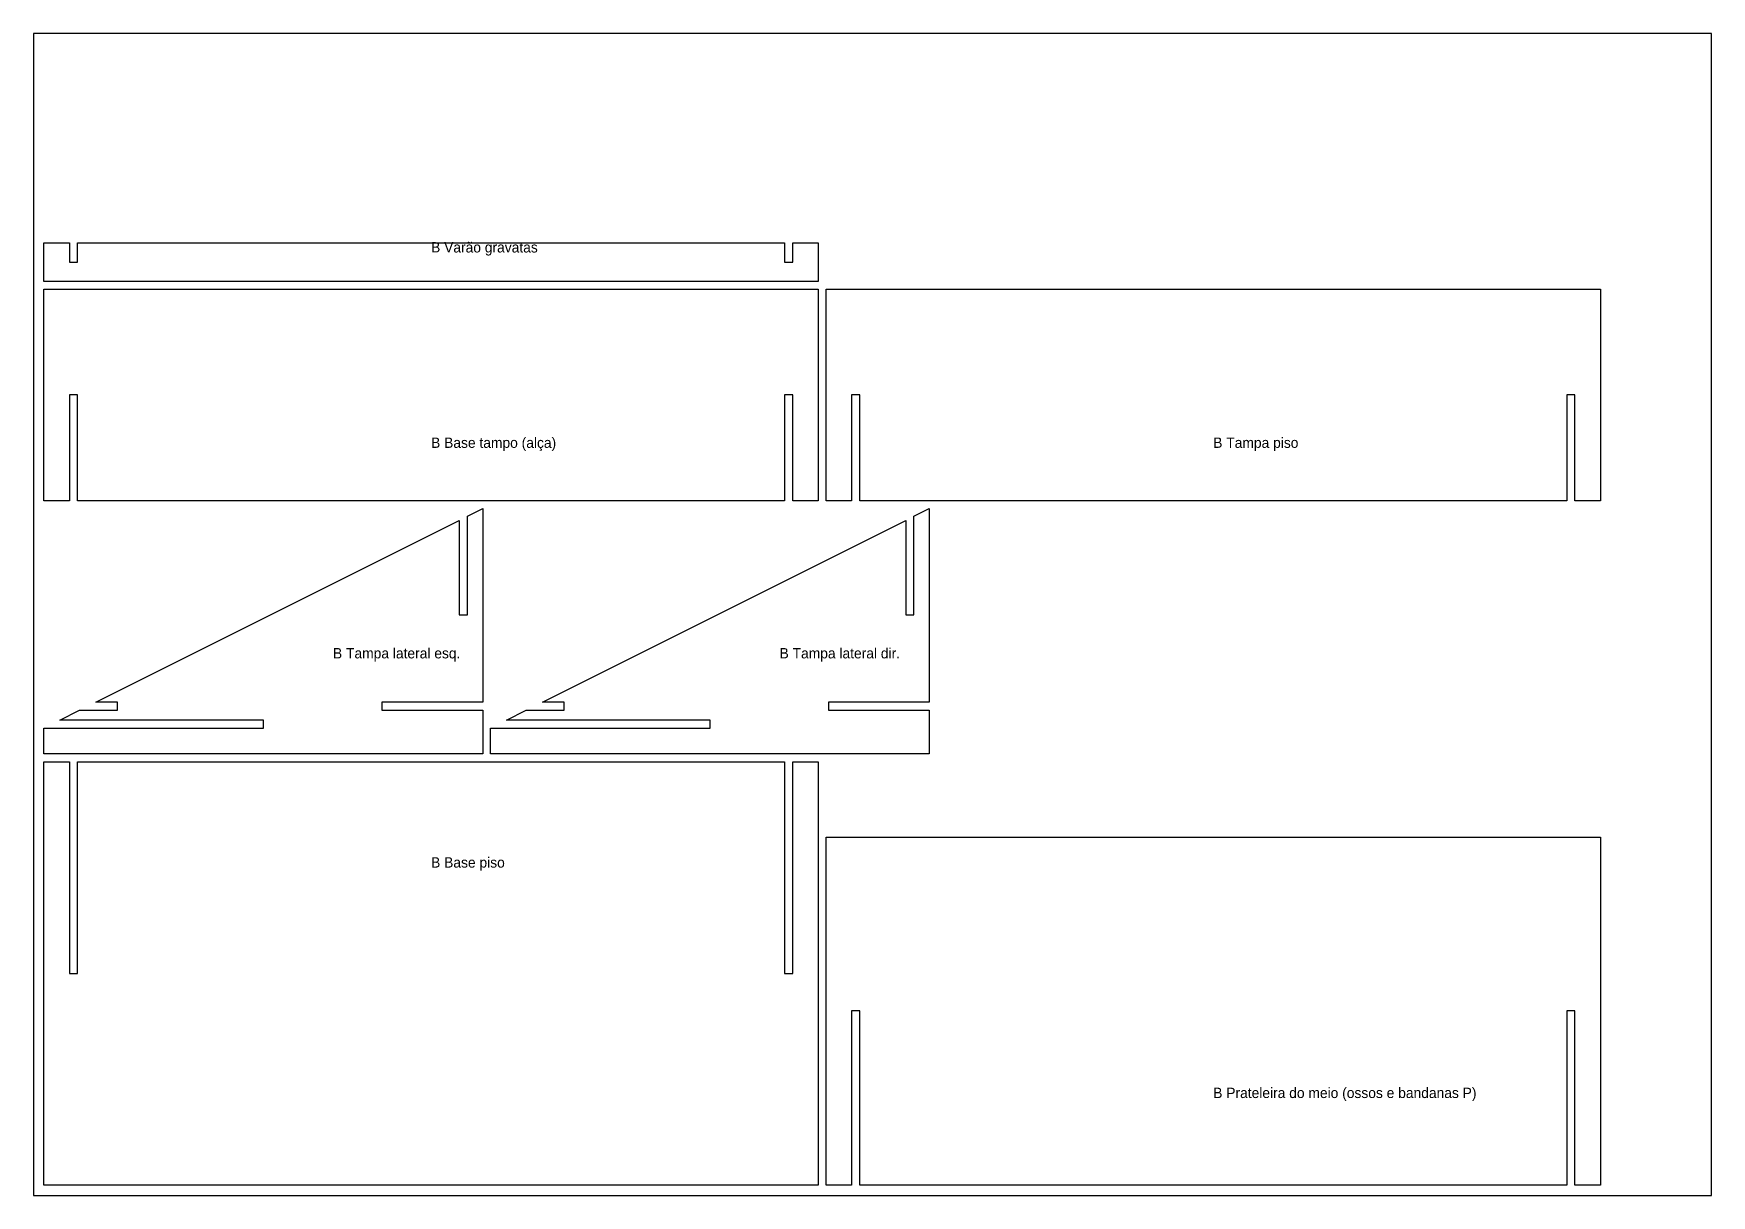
# Model space of a CAD drawing. Header units: millimetres. Extents: x 0 to 2750, y 0 to 900.
# Drawn here: x 1450 to 2750, y 0 to 900 of the extents above; entities that cross this region are included whole.
import ezdxf

# ---------------------------------------------------------------- set-up
doc = ezdxf.new("R2010")
doc.units = ezdxf.units.MM
for name, color, linetype in [('CORTE_EXTERNO', 1, 'Continuous'), ('ETIQUETAS_NAO_CORTAR', 8, 'Continuous'), ('MESA_NAO_CORTAR', 8, 'Continuous')]:
    doc.layers.add(name, color=color, linetype=linetype)

msp = doc.modelspace()

# ---------------------------------------------------------------- linework, layer by layer
at = {"layer": 'CORTE_EXTERNO'}
for points in [[(2058, 708), (1458, 708), (1458, 738), (1477.85, 738), (1477.85, 722.85), (1484.15, 722.85), (1484.15, 738), (2031.85, 738), (2031.85, 722.85), (2038.15, 722.85), (2038.15, 738), (2058, 738), (2058, 708)], [(1458, 702), (2058, 702), (2058, 538), (2038.15, 538), (2038.15, 620.15), (2031.85, 620.15), (2031.85, 538), (1484.15, 538), (1484.15, 620.15), (1477.85, 620.15), (1477.85, 538), (1458, 538), (1458, 702)], [(2064, 702), (2664, 702), (2664, 538), (2644.15, 538), (2644.15, 620.15), (2637.85, 620.15), (2637.85, 538), (2090.15, 538), (2090.15, 620.15), (2083.85, 620.15), (2083.85, 538), (2064, 538), (2064, 702)], [(1458, 361.85), (1628.15, 361.85), (1628.15, 368.15), (1470.3, 368.15), (1485.7, 375.85), (1515.15, 375.85), (1515.15, 382.15), (1498.3, 382.15), (1779.85, 522.925), (1779.85, 449.85), (1786.15, 449.85), (1786.15, 526.075), (1798, 532), (1798, 382.15), (1719.85, 382.15), (1719.85, 375.85), (1798, 375.85), (1798, 342), (1458, 342), (1458, 361.85)], [(1804, 361.85), (1974.15, 361.85), (1974.15, 368.15), (1816.3, 368.15), (1831.7, 375.85), (1861.15, 375.85), (1861.15, 382.15), (1844.3, 382.15), (2125.85, 522.925), (2125.85, 449.85), (2132.15, 449.85), (2132.15, 526.075), (2144, 532), (2144, 382.15), (2065.85, 382.15), (2065.85, 375.85), (2144, 375.85), (2144, 342), (1804, 342), (1804, 361.85)], [(2058, 8), (1458, 8), (1458, 336), (1477.85, 336), (1477.85, 171.85), (1484.15, 171.85), (1484.15, 336), (2031.85, 336), (2031.85, 171.85), (2038.15, 171.85), (2038.15, 336), (2058, 336), (2058, 8)], [(2064, 277.5), (2664, 277.5), (2664, 8), (2644.15, 8), (2644.15, 142.9), (2637.85, 142.9), (2637.85, 8), (2090.15, 8), (2090.15, 142.9), (2083.85, 142.9), (2083.85, 8), (2064, 8), (2064, 277.5)]]:
    msp.add_lwpolyline(points, close=True, dxfattribs=at)
at = {"layer": 'MESA_NAO_CORTAR'}
msp.add_lwpolyline([(1450, 0), (2750, 0), (2750, 900), (1450, 900)], close=True, dxfattribs=at)

# ---------------------------------------------------------------- texts
at = {"layer": 'ETIQUETAS_NAO_CORTAR'}
for s, p in [('B Varão gravatas', (1758, 730.425)), ('B Base tampo (alça)', (1758, 579.075)), ('B Tampa piso', (2364, 579.075)), ('B Tampa lateral esq.', (1682, 416)), ('B Tampa lateral dir.', (2028, 416)), ('B Base piso', (1758, 253.925)), ('B Prateleira do meio (ossos e bandanas P)', (2364, 75.45))]:
    msp.add_text(s, height=8, dxfattribs=at).set_placement(p)

doc.saveas('drawing.dxf')
